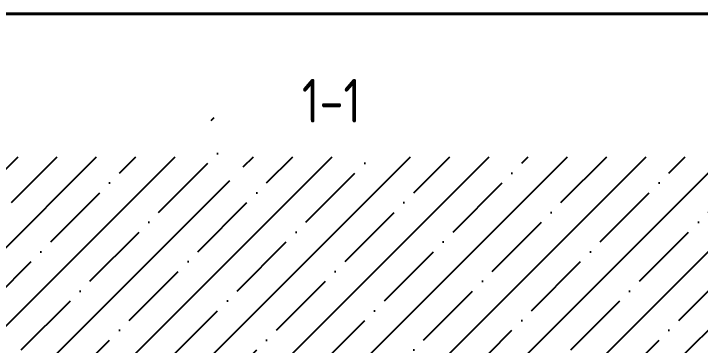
# Model space of a CAD drawing. Header units: millimetres. Extents: x -83618 to -12593, y -3271 to 55593.
# Drawn here: x -17940 to -17625.9, y 6229.9 to 6381.5 of the extents above; entities that cross this region are included whole.
import ezdxf

# ---------------------------------------------------------------- set-up
doc = ezdxf.new("R2010")
doc.units = ezdxf.units.MM
doc.layers.add('01_РАЗМЕРЫ-ВЫНОСКИ', color=4, linetype='Continuous')
doc.layers.add('printme', color=5, linetype='Continuous', lineweight=40, plot=False)
doc.styles.add('ГОСТ 2.304', font='CS_Gost2304.shx')

msp = doc.modelspace()

# ---------------------------------------------------------------- hatches: boundary and pattern name
at = {"ltscale": 4}
h = msp.add_hatch(dxfattribs=at)
h.set_pattern_fill('ANSI35', color=256, scale=4)
h.set_pattern_definition([(45, (-7128.839, -1266.247), (-17.96051, 17.96051), []), (45, (-7110.878, -1266.247), (-17.96051, 17.96051), [31.75, -6.35, 0, -6.35])])
h.paths.add_polyline_path([(-17833.79485, 6316.11773), (-17838.79485, 6296.11773), (-17848.79485, 6336.11773), (-17853.79485, 6316.11773), (-18021.61849, 6316.11773), (-18021.61849, 6226.00702), (-17553.3792, 6226.00702), (-17553.3792, 6260.25646), (-17573.3792, 6265.25646), (-17533.3792, 6275.25646), (-17553.3792, 6280.25646), (-17553.3792, 6316.11773)])

# ---------------------------------------------------------------- linework, layer by layer
at = {"layer": 'printme', "ltscale": 4}
msp.add_lwpolyline([(-18278.31501, 6381.46474), (-17438.31501, 6381.46474), (-17438.31501, 5193.46474), (-18278.31501, 5193.46474)], close=True, dxfattribs=at)

# ---------------------------------------------------------------- texts
at = {"layer": '01_РАЗМЕРЫ-ВЫНОСКИ', "ltscale": 8, "insert": (-17808.15706, 6351.70739), "char_height": 20, "attachment_point": 1, "style": 'ГОСТ 2.304'}
msp.add_mtext_dynamic_manual_height_columns('1-1', width=959.2798345, gutter_width=100, heights=[0], dxfattribs=at)

doc.saveas('drawing.dxf')
